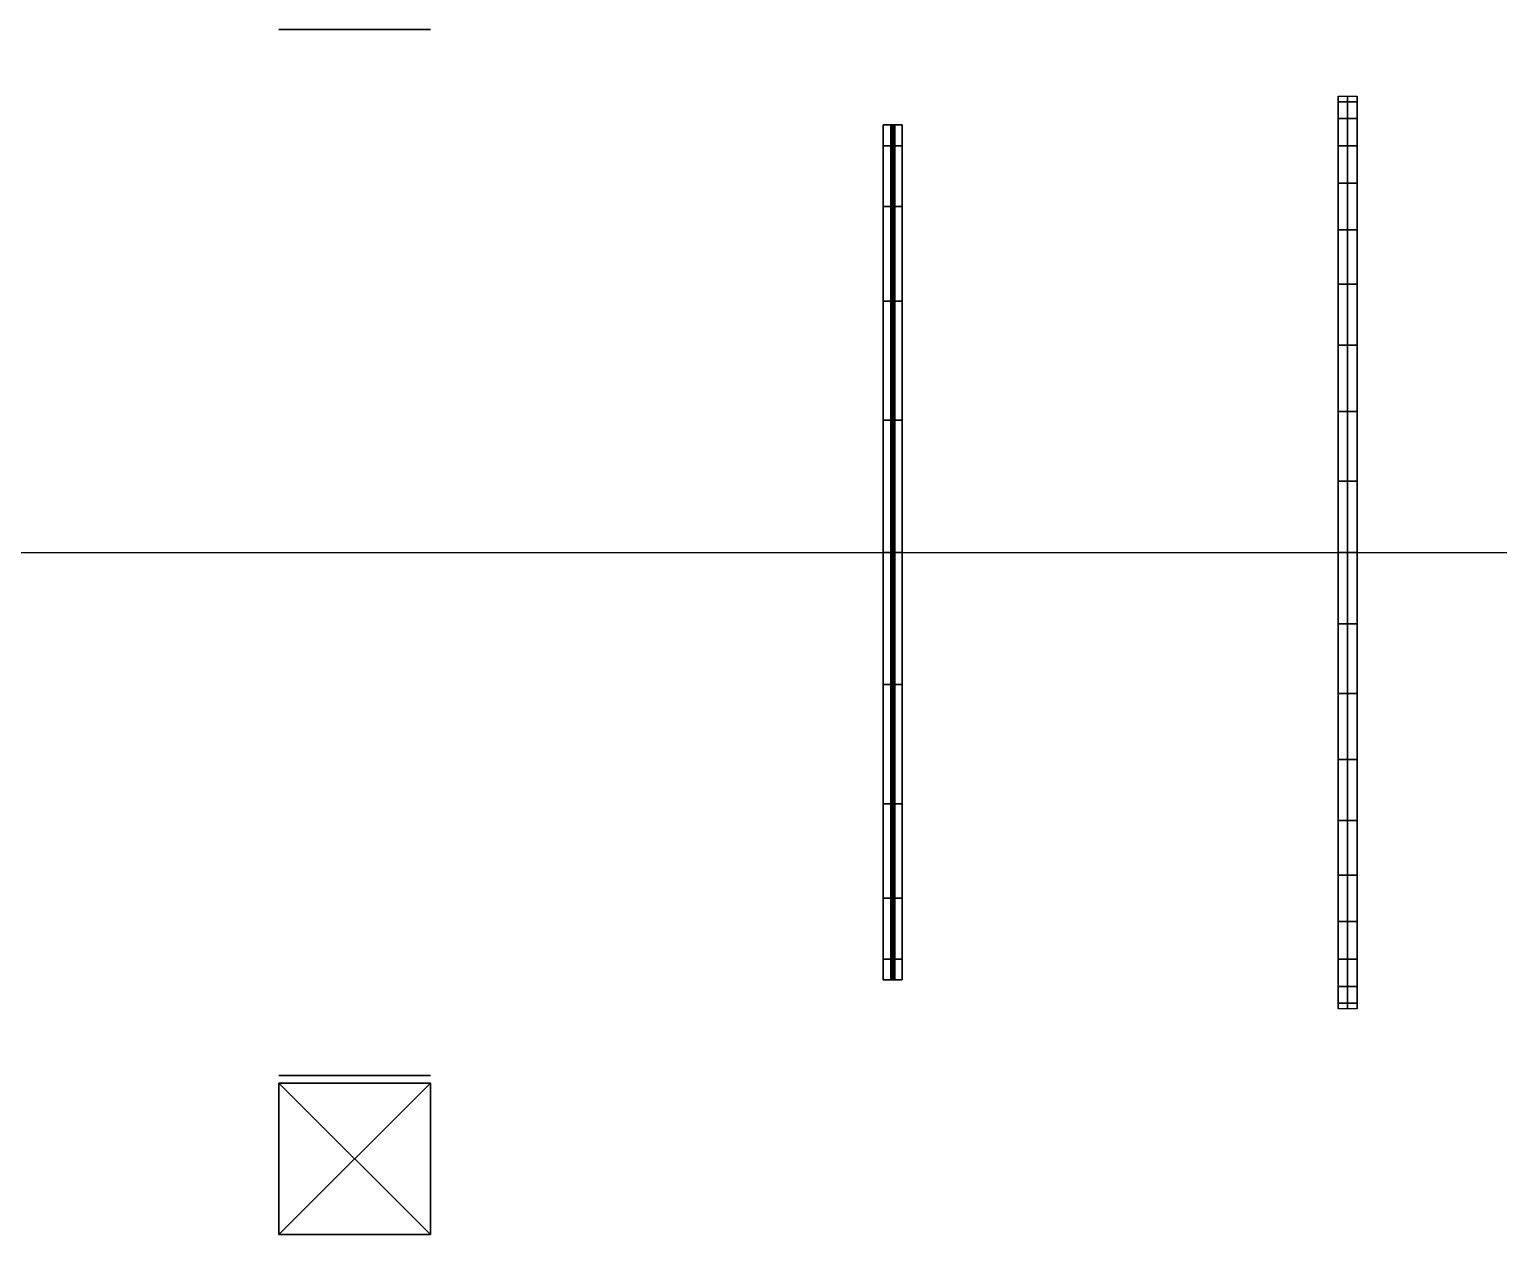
# Model space of a CAD drawing. Extents: x 16624 to 25590, y 13138 to 15420.
# Drawn here: x 21107 to 23045, y 13620 to 15210 of the extents above; entities that cross this region are included whole.
import ezdxf

# ---------------------------------------------------------------- set-up
doc = ezdxf.new("R2010")
doc.units = 0
doc.header["$LTSCALE"] = 100
doc.header["$MEASUREMENT"] = 0
doc.layers.add('EQP', color=3, linetype='CONTINUOUS')
doc.layers.add('STELL', color=6, linetype='CONTINUOUS')

# ---------------------------------------------------------------- blocks, each defined once
blk = doc.blocks.new('STEEL')
at = {"layer": 'STELL'}
for p, q in [((3486, 300, 1770), (3286, 100, 1770)), ((3486, 100, 1770), (3286, 300, 1770))]:
    blk.add_line(p, q, dxfattribs=at)
at = {"layer": 'STELL', "extrusion": (-3.67382e-16, 1, 6.12303e-17), "elevation": 1690}
blk.add_lwpolyline([(-3286, 1800), (-3286, 2000), (-3486, 2000), (-3486, 1800)], close=True, dxfattribs=at)
at = {"layer": 'STELL', "extrusion": (0, -1, 6.12303e-17), "elevation": -310}
blk.add_lwpolyline([(3286, 1800), (3286, 2000), (3486, 2000), (3486, 1800)], close=True, dxfattribs=at)
at = {"layer": 'STELL'}
for elevation in [1770, 1780]:
    blk.add_lwpolyline([(3286, 100), (3286, 300), (3486, 300), (3486, 100)], close=True, dxfattribs=dict(at, elevation=elevation))
for points in [[(3486, 300, 2000), (3286, 300, 2000), (3286, 300, 1800), (3486, 300, 1800)], [(3486, 300, 1800), (3286, 300, 1800), (3286, 100, 1800), (3486, 100, 1800)]]:
    blk.add_3dface(points, dxfattribs=at)

msp = doc.modelspace()

# ---------------------------------------------------------------- linework, layer by layer
at = {"layer": 'EQP', "extrusion": (0, -1, 6.12303e-17)}
for p, q in [((20333.5, 14520, 7170), (22233.5, 14520, 7170)), ((22243.5, 14520, 6106), (22243.5, 14520, 6670)), ((22243.5, 14520, 7234), (22248.5, 14520, 7234)), ((22248.5, 14520, 6106), (22248.5, 14520, 6670)), ((22258.5, 14520, 7170), (24200, 14520, 7170))]:
    msp.add_line(p, q, dxfattribs=at)
at = {"layer": 'EQP', "extrusion": (0, -1, -1.83691e-16), "elevation": -14520}
for points in [[(22243.5, 6670), (22243.5, 7234), (22233.5, 7234), (22233.5, 6670)], [(22248.5, 6670), (22248.5, 7234), (22258.5, 7234), (22258.5, 6670)], [(22846, 7170), (22846, 7272), (22833.5, 7272), (22833.5, 7170)], [(22846, 7170), (22846, 7272), (22858.5, 7272), (22858.5, 7170)]]:
    msp.add_lwpolyline(points, dxfattribs=at)

# ---------------------------------------------------------------- block references
at = {"layer": 'EQP'}
msp.add_blockref('STEEL', (18150, 13520, 4090), dxfattribs=at)

# ---------------------------------------------------------------- meshes
mesh = msp.add_polymesh((21, 4), dxfattribs=at)
for k, corner in enumerate([(22846, 14020, 6670), (22846, 13918, 6670), (22833.5, 13918, 6670), (22833.5, 14020, 6670), (22846, 14026.2, 6748.2), (22846, 13925.4, 6764.2), (22833.5, 13925.4, 6764.2), (22833.5, 14026.2, 6748.2), (22846, 14044.5, 6824.5), (22846, 13947.5, 6856), (22833.5, 13947.5, 6856), (22833.5, 14044.5, 6824.5), (22846, 14074.5, 6897), (22846, 13983.6, 6943.3), (22833.5, 13983.6, 6943.3), (22833.5, 14074.5, 6897), (22846, 14115.5, 6963.9), (22846, 14033, 7023.8), (22833.5, 14033, 7023.8), (22833.5, 14115.5, 6963.9), (22846, 14166.4, 7023.6), (22846, 14094.3, 7095.7), (22833.5, 14094.3, 7095.7), (22833.5, 14166.4, 7023.6), (22846, 14226.1, 7074.5), (22846, 14166.2, 7157), (22833.5, 14166.2, 7157), (22833.5, 14226.1, 7074.5), (22846, 14293, 7115.5), (22846, 14246.7, 7206.4), (22833.5, 14246.7, 7206.4), (22833.5, 14293, 7115.5), (22846, 14365.5, 7145.5), (22846, 14334, 7242.5), (22833.5, 14334, 7242.5), (22833.5, 14365.5, 7145.5), (22846, 14441.8, 7163.8), (22846, 14425.8, 7264.6), (22833.5, 14425.8, 7264.6), (22833.5, 14441.8, 7163.8), (22846, 14520, 7170), (22846, 14520, 7272), (22833.5, 14520, 7272), (22833.5, 14520, 7170), (22846, 14598.2, 7163.8), (22846, 14614.2, 7264.6), (22833.5, 14614.2, 7264.6), (22833.5, 14598.2, 7163.8), (22846, 14674.5, 7145.5), (22846, 14706, 7242.5), (22833.5, 14706, 7242.5), (22833.5, 14674.5, 7145.5), (22846, 14747, 7115.5), (22846, 14793.3, 7206.4), (22833.5, 14793.3, 7206.4), (22833.5, 14747, 7115.5), (22846, 14813.9, 7074.5), (22846, 14873.8, 7157), (22833.5, 14873.8, 7157), (22833.5, 14813.9, 7074.5), (22846, 14873.6, 7023.6), (22846, 14945.7, 7095.7), (22833.5, 14945.7, 7095.7), (22833.5, 14873.6, 7023.6), (22846, 14924.5, 6963.9), (22846, 15007, 7023.8), (22833.5, 15007, 7023.8), (22833.5, 14924.5, 6963.9), (22846, 14965.5, 6897), (22846, 15056.4, 6943.3), (22833.5, 15056.4, 6943.3), (22833.5, 14965.5, 6897), (22846, 14995.5, 6824.5), (22846, 15092.5, 6856), (22833.5, 15092.5, 6856), (22833.5, 14995.5, 6824.5), (22846, 15013.8, 6748.2), (22846, 15114.6, 6764.2), (22833.5, 15114.6, 6764.2), (22833.5, 15013.8, 6748.2), (22846, 15020, 6670), (22846, 15122, 6670), (22833.5, 15122, 6670), (22833.5, 15020, 6670)]):
    mesh.set_mesh_vertex(divmod(k, 4), corner)
mesh = msp.add_polymesh((21, 4), dxfattribs=at)
for k, corner in enumerate([(22858.5, 14020, 6670), (22858.5, 13918, 6670), (22846, 13918, 6670), (22846, 14020, 6670), (22858.5, 14026.2, 6748.2), (22858.5, 13925.4, 6764.2), (22846, 13925.4, 6764.2), (22846, 14026.2, 6748.2), (22858.5, 14044.5, 6824.5), (22858.5, 13947.5, 6856), (22846, 13947.5, 6856), (22846, 14044.5, 6824.5), (22858.5, 14074.5, 6897), (22858.5, 13983.6, 6943.3), (22846, 13983.6, 6943.3), (22846, 14074.5, 6897), (22858.5, 14115.5, 6963.9), (22858.5, 14033, 7023.8), (22846, 14033, 7023.8), (22846, 14115.5, 6963.9), (22858.5, 14166.4, 7023.6), (22858.5, 14094.3, 7095.7), (22846, 14094.3, 7095.7), (22846, 14166.4, 7023.6), (22858.5, 14226.1, 7074.5), (22858.5, 14166.2, 7157), (22846, 14166.2, 7157), (22846, 14226.1, 7074.5), (22858.5, 14293, 7115.5), (22858.5, 14246.7, 7206.4), (22846, 14246.7, 7206.4), (22846, 14293, 7115.5), (22858.5, 14365.5, 7145.5), (22858.5, 14334, 7242.5), (22846, 14334, 7242.5), (22846, 14365.5, 7145.5), (22858.5, 14441.8, 7163.8), (22858.5, 14425.8, 7264.6), (22846, 14425.8, 7264.6), (22846, 14441.8, 7163.8), (22858.5, 14520, 7170), (22858.5, 14520, 7272), (22846, 14520, 7272), (22846, 14520, 7170), (22858.5, 14598.2, 7163.8), (22858.5, 14614.2, 7264.6), (22846, 14614.2, 7264.6), (22846, 14598.2, 7163.8), (22858.5, 14674.5, 7145.5), (22858.5, 14706, 7242.5), (22846, 14706, 7242.5), (22846, 14674.5, 7145.5), (22858.5, 14747, 7115.5), (22858.5, 14793.3, 7206.4), (22846, 14793.3, 7206.4), (22846, 14747, 7115.5), (22858.5, 14813.9, 7074.5), (22858.5, 14873.8, 7157), (22846, 14873.8, 7157), (22846, 14813.9, 7074.5), (22858.5, 14873.6, 7023.6), (22858.5, 14945.7, 7095.7), (22846, 14945.7, 7095.7), (22846, 14873.6, 7023.6), (22858.5, 14924.5, 6963.9), (22858.5, 15007, 7023.8), (22846, 15007, 7023.8), (22846, 14924.5, 6963.9), (22858.5, 14965.5, 6897), (22858.5, 15056.4, 6943.3), (22846, 15056.4, 6943.3), (22846, 14965.5, 6897), (22858.5, 14995.5, 6824.5), (22858.5, 15092.5, 6856), (22846, 15092.5, 6856), (22846, 14995.5, 6824.5), (22858.5, 15013.8, 6748.2), (22858.5, 15114.6, 6764.2), (22846, 15114.6, 6764.2), (22846, 15013.8, 6748.2), (22858.5, 15020, 6670), (22858.5, 15122, 6670), (22846, 15122, 6670), (22846, 15020, 6670)]):
    mesh.set_mesh_vertex(divmod(k, 4), corner)
mesh = msp.add_polymesh((20, 4), dxfattribs=dict(at, m_close=True))
for k, corner in enumerate([(22243.5, 14520, 6670), (22243.5, 14520, 7234), (22233.5, 14520, 7234), (22233.5, 14520, 6670), (22243.5, 14520, 6670), (22243.5, 14694.3, 7206.4), (22233.5, 14694.3, 7206.4), (22233.5, 14520, 6670), (22243.5, 14520, 6670), (22243.5, 14851.5, 7126.3), (22233.5, 14851.5, 7126.3), (22233.5, 14520, 6670), (22243.5, 14520, 6670), (22243.5, 14976.3, 7001.5), (22233.5, 14976.3, 7001.5), (22233.5, 14520, 6670), (22243.5, 14520, 6670), (22243.5, 15056.4, 6844.3), (22233.5, 15056.4, 6844.3), (22233.5, 14520, 6670), (22243.5, 14520, 6670), (22243.5, 15084, 6670), (22233.5, 15084, 6670), (22233.5, 14520, 6670), (22243.5, 14520, 6670), (22243.5, 15056.4, 6495.7), (22233.5, 15056.4, 6495.7), (22233.5, 14520, 6670), (22243.5, 14520, 6670), (22243.5, 14976.3, 6338.5), (22233.5, 14976.3, 6338.5), (22233.5, 14520, 6670), (22243.5, 14520, 6670), (22243.5, 14851.5, 6213.7), (22233.5, 14851.5, 6213.7), (22233.5, 14520, 6670), (22243.5, 14520, 6670), (22243.5, 14694.3, 6133.6), (22233.5, 14694.3, 6133.6), (22233.5, 14520, 6670), (22243.5, 14520, 6670), (22243.5, 14520, 6106), (22233.5, 14520, 6106), (22233.5, 14520, 6670), (22243.5, 14520, 6670), (22243.5, 14345.7, 6133.6), (22233.5, 14345.7, 6133.6), (22233.5, 14520, 6670), (22243.5, 14520, 6670), (22243.5, 14188.5, 6213.7), (22233.5, 14188.5, 6213.7), (22233.5, 14520, 6670), (22243.5, 14520, 6670), (22243.5, 14063.7, 6338.5), (22233.5, 14063.7, 6338.5), (22233.5, 14520, 6670), (22243.5, 14520, 6670), (22243.5, 13983.6, 6495.7), (22233.5, 13983.6, 6495.7), (22233.5, 14520, 6670), (22243.5, 14520, 6670), (22243.5, 13956, 6670), (22233.5, 13956, 6670), (22233.5, 14520, 6670), (22243.5, 14520, 6670), (22243.5, 13983.6, 6844.3), (22233.5, 13983.6, 6844.3), (22233.5, 14520, 6670), (22243.5, 14520, 6670), (22243.5, 14063.7, 7001.5), (22233.5, 14063.7, 7001.5), (22233.5, 14520, 6670), (22243.5, 14520, 6670), (22243.5, 14188.5, 7126.3), (22233.5, 14188.5, 7126.3), (22233.5, 14520, 6670), (22243.5, 14520, 6670), (22243.5, 14345.7, 7206.4), (22233.5, 14345.7, 7206.4), (22233.5, 14520, 6670)]):
    mesh.set_mesh_vertex(divmod(k, 4), corner)
mesh = msp.add_polymesh((9, 9), dxfattribs=at)
for k, corner in enumerate([(22243.5, 14520, 7234), (22243.7, 14520, 7234), (22244, 14520, 7234), (22244.2, 14520, 7234), (22244.5, 14520, 7234), (22244.7, 14520, 7234), (22245, 14520, 7234), (22245.2, 14520, 7234), (22245.5, 14520, 7234), (22243.5, 14694.3, 7206.4), (22243.7, 14694.3, 7206.4), (22244, 14694.3, 7206.4), (22244.2, 14694.3, 7206.4), (22244.5, 14694.3, 7206.4), (22244.7, 14694.3, 7206.4), (22245, 14694.3, 7206.4), (22245.2, 14694.3, 7206.4), (22245.5, 14694.3, 7206.4), (22243.5, 14851.5, 7126.3), (22243.7, 14851.5, 7126.3), (22244, 14851.5, 7126.3), (22244.2, 14851.5, 7126.3), (22244.5, 14851.5, 7126.3), (22244.7, 14851.5, 7126.3), (22245, 14851.5, 7126.3), (22245.2, 14851.5, 7126.3), (22245.5, 14851.5, 7126.3), (22243.5, 14976.3, 7001.5), (22243.7, 14976.3, 7001.5), (22244, 14976.3, 7001.5), (22244.2, 14976.3, 7001.5), (22244.5, 14976.3, 7001.5), (22244.7, 14976.3, 7001.5), (22245, 14976.3, 7001.5), (22245.2, 14976.3, 7001.5), (22245.5, 14976.3, 7001.5), (22243.5, 15056.4, 6844.3), (22243.7, 15056.4, 6844.3), (22244, 15056.4, 6844.3), (22244.2, 15056.4, 6844.3), (22244.5, 15056.4, 6844.3), (22244.7, 15056.4, 6844.3), (22245, 15056.4, 6844.3), (22245.2, 15056.4, 6844.3), (22245.5, 15056.4, 6844.3), (22243.5, 15084, 6670), (22243.7, 15084, 6670), (22244, 15084, 6670), (22244.2, 15084, 6670), (22244.5, 15084, 6670), (22244.7, 15084, 6670), (22245, 15084, 6670), (22245.2, 15084, 6670), (22245.5, 15084, 6670), (22243.5, 15056.4, 6495.7), (22243.7, 15056.4, 6495.7), (22244, 15056.4, 6495.7), (22244.2, 15056.4, 6495.7), (22244.5, 15056.4, 6495.7), (22244.7, 15056.4, 6495.7), (22245, 15056.4, 6495.7), (22245.2, 15056.4, 6495.7), (22245.5, 15056.4, 6495.7), (22243.5, 14976.3, 6338.5), (22243.7, 14976.3, 6338.5), (22244, 14976.3, 6338.5), (22244.2, 14976.3, 6338.5), (22244.5, 14976.3, 6338.5), (22244.7, 14976.3, 6338.5), (22245, 14976.3, 6338.5), (22245.2, 14976.3, 6338.5), (22245.5, 14976.3, 6338.5), (22243.5, 14851.5, 6213.7), (22243.7, 14851.5, 6213.7), (22244, 14851.5, 6213.7), (22244.2, 14851.5, 6213.7), (22244.5, 14851.5, 6213.7), (22244.7, 14851.5, 6213.7), (22245, 14851.5, 6213.7), (22245.2, 14851.5, 6213.7), (22245.5, 14851.5, 6213.7)]):
    mesh.set_mesh_vertex(divmod(k, 9), corner)
mesh = msp.add_polymesh((9, 9), dxfattribs=at)
for k, corner in enumerate([(22245.5, 14520, 7234), (22245.7, 14520, 7234), (22246, 14520, 7234), (22246.2, 14520, 7234), (22246.5, 14520, 7234), (22246.7, 14520, 7234), (22247, 14520, 7234), (22247.2, 14520, 7234), (22247.5, 14520, 7234), (22245.5, 14694.3, 7206.4), (22245.7, 14694.3, 7206.4), (22246, 14694.3, 7206.4), (22246.2, 14694.3, 7206.4), (22246.5, 14694.3, 7206.4), (22246.7, 14694.3, 7206.4), (22247, 14694.3, 7206.4), (22247.2, 14694.3, 7206.4), (22247.5, 14694.3, 7206.4), (22245.5, 14851.5, 7126.3), (22245.7, 14851.5, 7126.3), (22246, 14851.5, 7126.3), (22246.2, 14851.5, 7126.3), (22246.5, 14851.5, 7126.3), (22246.7, 14851.5, 7126.3), (22247, 14851.5, 7126.3), (22247.2, 14851.5, 7126.3), (22247.5, 14851.5, 7126.3), (22245.5, 14976.3, 7001.5), (22245.7, 14976.3, 7001.5), (22246, 14976.3, 7001.5), (22246.2, 14976.3, 7001.5), (22246.5, 14976.3, 7001.5), (22246.7, 14976.3, 7001.5), (22247, 14976.3, 7001.5), (22247.2, 14976.3, 7001.5), (22247.5, 14976.3, 7001.5), (22245.5, 15056.4, 6844.3), (22245.7, 15056.4, 6844.3), (22246, 15056.4, 6844.3), (22246.2, 15056.4, 6844.3), (22246.5, 15056.4, 6844.3), (22246.7, 15056.4, 6844.3), (22247, 15056.4, 6844.3), (22247.2, 15056.4, 6844.3), (22247.5, 15056.4, 6844.3), (22245.5, 15084, 6670), (22245.7, 15084, 6670), (22246, 15084, 6670), (22246.2, 15084, 6670), (22246.5, 15084, 6670), (22246.7, 15084, 6670), (22247, 15084, 6670), (22247.2, 15084, 6670), (22247.5, 15084, 6670), (22245.5, 15056.4, 6495.7), (22245.7, 15056.4, 6495.7), (22246, 15056.4, 6495.7), (22246.2, 15056.4, 6495.7), (22246.5, 15056.4, 6495.7), (22246.7, 15056.4, 6495.7), (22247, 15056.4, 6495.7), (22247.2, 15056.4, 6495.7), (22247.5, 15056.4, 6495.7), (22245.5, 14976.3, 6338.5), (22245.7, 14976.3, 6338.5), (22246, 14976.3, 6338.5), (22246.2, 14976.3, 6338.5), (22246.5, 14976.3, 6338.5), (22246.7, 14976.3, 6338.5), (22247, 14976.3, 6338.5), (22247.2, 14976.3, 6338.5), (22247.5, 14976.3, 6338.5), (22245.5, 14851.5, 6213.7), (22245.7, 14851.5, 6213.7), (22246, 14851.5, 6213.7), (22246.2, 14851.5, 6213.7), (22246.5, 14851.5, 6213.7), (22246.7, 14851.5, 6213.7), (22247, 14851.5, 6213.7), (22247.2, 14851.5, 6213.7), (22247.5, 14851.5, 6213.7)]):
    mesh.set_mesh_vertex(divmod(k, 9), corner)
mesh = msp.add_polymesh((9, 5), dxfattribs=at)
for k, corner in enumerate([(22247.5, 14520, 7234), (22247.7, 14520, 7234), (22248, 14520, 7234), (22248.2, 14520, 7234), (22248.5, 14520, 7234), (22247.5, 14694.3, 7206.4), (22247.7, 14694.3, 7206.4), (22248, 14694.3, 7206.4), (22248.2, 14694.3, 7206.4), (22248.5, 14694.3, 7206.4), (22247.5, 14851.5, 7126.3), (22247.7, 14851.5, 7126.3), (22248, 14851.5, 7126.3), (22248.2, 14851.5, 7126.3), (22248.5, 14851.5, 7126.3), (22247.5, 14976.3, 7001.5), (22247.7, 14976.3, 7001.5), (22248, 14976.3, 7001.5), (22248.2, 14976.3, 7001.5), (22248.5, 14976.3, 7001.5), (22247.5, 15056.4, 6844.3), (22247.7, 15056.4, 6844.3), (22248, 15056.4, 6844.3), (22248.2, 15056.4, 6844.3), (22248.5, 15056.4, 6844.3), (22247.5, 15084, 6670), (22247.7, 15084, 6670), (22248, 15084, 6670), (22248.2, 15084, 6670), (22248.5, 15084, 6670), (22247.5, 15056.4, 6495.7), (22247.7, 15056.4, 6495.7), (22248, 15056.4, 6495.7), (22248.2, 15056.4, 6495.7), (22248.5, 15056.4, 6495.7), (22247.5, 14976.3, 6338.5), (22247.7, 14976.3, 6338.5), (22248, 14976.3, 6338.5), (22248.2, 14976.3, 6338.5), (22248.5, 14976.3, 6338.5), (22247.5, 14851.5, 6213.7), (22247.7, 14851.5, 6213.7), (22248, 14851.5, 6213.7), (22248.2, 14851.5, 6213.7), (22248.5, 14851.5, 6213.7)]):
    mesh.set_mesh_vertex(divmod(k, 5), corner)
mesh = msp.add_polymesh((20, 4), dxfattribs=dict(at, m_close=True))
for k, corner in enumerate([(22258.5, 14520, 6670), (22258.5, 14520, 7234), (22248.5, 14520, 7234), (22248.5, 14520, 6670), (22258.5, 14520, 6670), (22258.5, 14694.3, 7206.4), (22248.5, 14694.3, 7206.4), (22248.5, 14520, 6670), (22258.5, 14520, 6670), (22258.5, 14851.5, 7126.3), (22248.5, 14851.5, 7126.3), (22248.5, 14520, 6670), (22258.5, 14520, 6670), (22258.5, 14976.3, 7001.5), (22248.5, 14976.3, 7001.5), (22248.5, 14520, 6670), (22258.5, 14520, 6670), (22258.5, 15056.4, 6844.3), (22248.5, 15056.4, 6844.3), (22248.5, 14520, 6670), (22258.5, 14520, 6670), (22258.5, 15084, 6670), (22248.5, 15084, 6670), (22248.5, 14520, 6670), (22258.5, 14520, 6670), (22258.5, 15056.4, 6495.7), (22248.5, 15056.4, 6495.7), (22248.5, 14520, 6670), (22258.5, 14520, 6670), (22258.5, 14976.3, 6338.5), (22248.5, 14976.3, 6338.5), (22248.5, 14520, 6670), (22258.5, 14520, 6670), (22258.5, 14851.5, 6213.7), (22248.5, 14851.5, 6213.7), (22248.5, 14520, 6670), (22258.5, 14520, 6670), (22258.5, 14694.3, 6133.6), (22248.5, 14694.3, 6133.6), (22248.5, 14520, 6670), (22258.5, 14520, 6670), (22258.5, 14520, 6106), (22248.5, 14520, 6106), (22248.5, 14520, 6670), (22258.5, 14520, 6670), (22258.5, 14345.7, 6133.6), (22248.5, 14345.7, 6133.6), (22248.5, 14520, 6670), (22258.5, 14520, 6670), (22258.5, 14188.5, 6213.7), (22248.5, 14188.5, 6213.7), (22248.5, 14520, 6670), (22258.5, 14520, 6670), (22258.5, 14063.7, 6338.5), (22248.5, 14063.7, 6338.5), (22248.5, 14520, 6670), (22258.5, 14520, 6670), (22258.5, 13983.6, 6495.7), (22248.5, 13983.6, 6495.7), (22248.5, 14520, 6670), (22258.5, 14520, 6670), (22258.5, 13956, 6670), (22248.5, 13956, 6670), (22248.5, 14520, 6670), (22258.5, 14520, 6670), (22258.5, 13983.6, 6844.3), (22248.5, 13983.6, 6844.3), (22248.5, 14520, 6670), (22258.5, 14520, 6670), (22258.5, 14063.7, 7001.5), (22248.5, 14063.7, 7001.5), (22248.5, 14520, 6670), (22258.5, 14520, 6670), (22258.5, 14188.5, 7126.3), (22248.5, 14188.5, 7126.3), (22248.5, 14520, 6670), (22258.5, 14520, 6670), (22258.5, 14345.7, 7206.4), (22248.5, 14345.7, 7206.4), (22248.5, 14520, 6670)]):
    mesh.set_mesh_vertex(divmod(k, 4), corner)
mesh = msp.add_polymesh((9, 9), dxfattribs=at)
for k, corner in enumerate([(22243.5, 14851.5, 6213.7), (22243.7, 14851.5, 6213.7), (22244, 14851.5, 6213.7), (22244.2, 14851.5, 6213.7), (22244.5, 14851.5, 6213.7), (22244.7, 14851.5, 6213.7), (22245, 14851.5, 6213.7), (22245.2, 14851.5, 6213.7), (22245.5, 14851.5, 6213.7), (22243.5, 14694.3, 6133.6), (22243.7, 14694.3, 6133.6), (22244, 14694.3, 6133.6), (22244.2, 14694.3, 6133.6), (22244.5, 14694.3, 6133.6), (22244.7, 14694.3, 6133.6), (22245, 14694.3, 6133.6), (22245.2, 14694.3, 6133.6), (22245.5, 14694.3, 6133.6), (22243.5, 14520, 6106), (22243.7, 14520, 6106), (22244, 14520, 6106), (22244.2, 14520, 6106), (22244.5, 14520, 6106), (22244.7, 14520, 6106), (22245, 14520, 6106), (22245.2, 14520, 6106), (22245.5, 14520, 6106), (22243.5, 14345.7, 6133.6), (22243.7, 14345.7, 6133.6), (22244, 14345.7, 6133.6), (22244.2, 14345.7, 6133.6), (22244.5, 14345.7, 6133.6), (22244.7, 14345.7, 6133.6), (22245, 14345.7, 6133.6), (22245.2, 14345.7, 6133.6), (22245.5, 14345.7, 6133.6), (22243.5, 14188.5, 6213.7), (22243.7, 14188.5, 6213.7), (22244, 14188.5, 6213.7), (22244.2, 14188.5, 6213.7), (22244.5, 14188.5, 6213.7), (22244.7, 14188.5, 6213.7), (22245, 14188.5, 6213.7), (22245.2, 14188.5, 6213.7), (22245.5, 14188.5, 6213.7), (22243.5, 14063.7, 6338.5), (22243.7, 14063.7, 6338.5), (22244, 14063.7, 6338.5), (22244.2, 14063.7, 6338.5), (22244.5, 14063.7, 6338.5), (22244.7, 14063.7, 6338.5), (22245, 14063.7, 6338.5), (22245.2, 14063.7, 6338.5), (22245.5, 14063.7, 6338.5), (22243.5, 13983.6, 6495.7), (22243.7, 13983.6, 6495.7), (22244, 13983.6, 6495.7), (22244.2, 13983.6, 6495.7), (22244.5, 13983.6, 6495.7), (22244.7, 13983.6, 6495.7), (22245, 13983.6, 6495.7), (22245.2, 13983.6, 6495.7), (22245.5, 13983.6, 6495.7), (22243.5, 13956, 6670), (22243.7, 13956, 6670), (22244, 13956, 6670), (22244.2, 13956, 6670), (22244.5, 13956, 6670), (22244.7, 13956, 6670), (22245, 13956, 6670), (22245.2, 13956, 6670), (22245.5, 13956, 6670), (22243.5, 13983.6, 6844.3), (22243.7, 13983.6, 6844.3), (22244, 13983.6, 6844.3), (22244.2, 13983.6, 6844.3), (22244.5, 13983.6, 6844.3), (22244.7, 13983.6, 6844.3), (22245, 13983.6, 6844.3), (22245.2, 13983.6, 6844.3), (22245.5, 13983.6, 6844.3)]):
    mesh.set_mesh_vertex(divmod(k, 9), corner)
mesh = msp.add_polymesh((9, 9), dxfattribs=at)
for k, corner in enumerate([(22245.5, 14851.5, 6213.7), (22245.7, 14851.5, 6213.7), (22246, 14851.5, 6213.7), (22246.2, 14851.5, 6213.7), (22246.5, 14851.5, 6213.7), (22246.7, 14851.5, 6213.7), (22247, 14851.5, 6213.7), (22247.2, 14851.5, 6213.7), (22247.5, 14851.5, 6213.7), (22245.5, 14694.3, 6133.6), (22245.7, 14694.3, 6133.6), (22246, 14694.3, 6133.6), (22246.2, 14694.3, 6133.6), (22246.5, 14694.3, 6133.6), (22246.7, 14694.3, 6133.6), (22247, 14694.3, 6133.6), (22247.2, 14694.3, 6133.6), (22247.5, 14694.3, 6133.6), (22245.5, 14520, 6106), (22245.7, 14520, 6106), (22246, 14520, 6106), (22246.2, 14520, 6106), (22246.5, 14520, 6106), (22246.7, 14520, 6106), (22247, 14520, 6106), (22247.2, 14520, 6106), (22247.5, 14520, 6106), (22245.5, 14345.7, 6133.6), (22245.7, 14345.7, 6133.6), (22246, 14345.7, 6133.6), (22246.2, 14345.7, 6133.6), (22246.5, 14345.7, 6133.6), (22246.7, 14345.7, 6133.6), (22247, 14345.7, 6133.6), (22247.2, 14345.7, 6133.6), (22247.5, 14345.7, 6133.6), (22245.5, 14188.5, 6213.7), (22245.7, 14188.5, 6213.7), (22246, 14188.5, 6213.7), (22246.2, 14188.5, 6213.7), (22246.5, 14188.5, 6213.7), (22246.7, 14188.5, 6213.7), (22247, 14188.5, 6213.7), (22247.2, 14188.5, 6213.7), (22247.5, 14188.5, 6213.7), (22245.5, 14063.7, 6338.5), (22245.7, 14063.7, 6338.5), (22246, 14063.7, 6338.5), (22246.2, 14063.7, 6338.5), (22246.5, 14063.7, 6338.5), (22246.7, 14063.7, 6338.5), (22247, 14063.7, 6338.5), (22247.2, 14063.7, 6338.5), (22247.5, 14063.7, 6338.5), (22245.5, 13983.6, 6495.7), (22245.7, 13983.6, 6495.7), (22246, 13983.6, 6495.7), (22246.2, 13983.6, 6495.7), (22246.5, 13983.6, 6495.7), (22246.7, 13983.6, 6495.7), (22247, 13983.6, 6495.7), (22247.2, 13983.6, 6495.7), (22247.5, 13983.6, 6495.7), (22245.5, 13956, 6670), (22245.7, 13956, 6670), (22246, 13956, 6670), (22246.2, 13956, 6670), (22246.5, 13956, 6670), (22246.7, 13956, 6670), (22247, 13956, 6670), (22247.2, 13956, 6670), (22247.5, 13956, 6670), (22245.5, 13983.6, 6844.3), (22245.7, 13983.6, 6844.3), (22246, 13983.6, 6844.3), (22246.2, 13983.6, 6844.3), (22246.5, 13983.6, 6844.3), (22246.7, 13983.6, 6844.3), (22247, 13983.6, 6844.3), (22247.2, 13983.6, 6844.3), (22247.5, 13983.6, 6844.3)]):
    mesh.set_mesh_vertex(divmod(k, 9), corner)
mesh = msp.add_polymesh((9, 5), dxfattribs=at)
for k, corner in enumerate([(22247.5, 14851.5, 6213.7), (22247.7, 14851.5, 6213.7), (22248, 14851.5, 6213.7), (22248.2, 14851.5, 6213.7), (22248.5, 14851.5, 6213.7), (22247.5, 14694.3, 6133.6), (22247.7, 14694.3, 6133.6), (22248, 14694.3, 6133.6), (22248.2, 14694.3, 6133.6), (22248.5, 14694.3, 6133.6), (22247.5, 14520, 6106), (22247.7, 14520, 6106), (22248, 14520, 6106), (22248.2, 14520, 6106), (22248.5, 14520, 6106), (22247.5, 14345.7, 6133.6), (22247.7, 14345.7, 6133.6), (22248, 14345.7, 6133.6), (22248.2, 14345.7, 6133.6), (22248.5, 14345.7, 6133.6), (22247.5, 14188.5, 6213.7), (22247.7, 14188.5, 6213.7), (22248, 14188.5, 6213.7), (22248.2, 14188.5, 6213.7), (22248.5, 14188.5, 6213.7), (22247.5, 14063.7, 6338.5), (22247.7, 14063.7, 6338.5), (22248, 14063.7, 6338.5), (22248.2, 14063.7, 6338.5), (22248.5, 14063.7, 6338.5), (22247.5, 13983.6, 6495.7), (22247.7, 13983.6, 6495.7), (22248, 13983.6, 6495.7), (22248.2, 13983.6, 6495.7), (22248.5, 13983.6, 6495.7), (22247.5, 13956, 6670), (22247.7, 13956, 6670), (22248, 13956, 6670), (22248.2, 13956, 6670), (22248.5, 13956, 6670), (22247.5, 13983.6, 6844.3), (22247.7, 13983.6, 6844.3), (22248, 13983.6, 6844.3), (22248.2, 13983.6, 6844.3), (22248.5, 13983.6, 6844.3)]):
    mesh.set_mesh_vertex(divmod(k, 5), corner)
mesh = msp.add_polymesh((4, 9), dxfattribs=at)
for k, corner in enumerate([(22243.5, 13983.6, 6844.3), (22243.7, 13983.6, 6844.3), (22244, 13983.6, 6844.3), (22244.2, 13983.6, 6844.3), (22244.5, 13983.6, 6844.3), (22244.7, 13983.6, 6844.3), (22245, 13983.6, 6844.3), (22245.2, 13983.6, 6844.3), (22245.5, 13983.6, 6844.3), (22243.5, 14063.7, 7001.5), (22243.7, 14063.7, 7001.5), (22244, 14063.7, 7001.5), (22244.2, 14063.7, 7001.5), (22244.5, 14063.7, 7001.5), (22244.7, 14063.7, 7001.5), (22245, 14063.7, 7001.5), (22245.2, 14063.7, 7001.5), (22245.5, 14063.7, 7001.5), (22243.5, 14188.5, 7126.3), (22243.7, 14188.5, 7126.3), (22244, 14188.5, 7126.3), (22244.2, 14188.5, 7126.3), (22244.5, 14188.5, 7126.3), (22244.7, 14188.5, 7126.3), (22245, 14188.5, 7126.3), (22245.2, 14188.5, 7126.3), (22245.5, 14188.5, 7126.3), (22243.5, 14345.7, 7206.4), (22243.7, 14345.7, 7206.4), (22244, 14345.7, 7206.4), (22244.2, 14345.7, 7206.4), (22244.5, 14345.7, 7206.4), (22244.7, 14345.7, 7206.4), (22245, 14345.7, 7206.4), (22245.2, 14345.7, 7206.4), (22245.5, 14345.7, 7206.4)]):
    mesh.set_mesh_vertex(divmod(k, 9), corner)
mesh = msp.add_polymesh((4, 9), dxfattribs=at)
for k, corner in enumerate([(22245.5, 13983.6, 6844.3), (22245.7, 13983.6, 6844.3), (22246, 13983.6, 6844.3), (22246.2, 13983.6, 6844.3), (22246.5, 13983.6, 6844.3), (22246.7, 13983.6, 6844.3), (22247, 13983.6, 6844.3), (22247.2, 13983.6, 6844.3), (22247.5, 13983.6, 6844.3), (22245.5, 14063.7, 7001.5), (22245.7, 14063.7, 7001.5), (22246, 14063.7, 7001.5), (22246.2, 14063.7, 7001.5), (22246.5, 14063.7, 7001.5), (22246.7, 14063.7, 7001.5), (22247, 14063.7, 7001.5), (22247.2, 14063.7, 7001.5), (22247.5, 14063.7, 7001.5), (22245.5, 14188.5, 7126.3), (22245.7, 14188.5, 7126.3), (22246, 14188.5, 7126.3), (22246.2, 14188.5, 7126.3), (22246.5, 14188.5, 7126.3), (22246.7, 14188.5, 7126.3), (22247, 14188.5, 7126.3), (22247.2, 14188.5, 7126.3), (22247.5, 14188.5, 7126.3), (22245.5, 14345.7, 7206.4), (22245.7, 14345.7, 7206.4), (22246, 14345.7, 7206.4), (22246.2, 14345.7, 7206.4), (22246.5, 14345.7, 7206.4), (22246.7, 14345.7, 7206.4), (22247, 14345.7, 7206.4), (22247.2, 14345.7, 7206.4), (22247.5, 14345.7, 7206.4)]):
    mesh.set_mesh_vertex(divmod(k, 9), corner)
mesh = msp.add_polymesh((4, 5), dxfattribs=at)
for k, corner in enumerate([(22247.5, 13983.6, 6844.3), (22247.7, 13983.6, 6844.3), (22248, 13983.6, 6844.3), (22248.2, 13983.6, 6844.3), (22248.5, 13983.6, 6844.3), (22247.5, 14063.7, 7001.5), (22247.7, 14063.7, 7001.5), (22248, 14063.7, 7001.5), (22248.2, 14063.7, 7001.5), (22248.5, 14063.7, 7001.5), (22247.5, 14188.5, 7126.3), (22247.7, 14188.5, 7126.3), (22248, 14188.5, 7126.3), (22248.2, 14188.5, 7126.3), (22248.5, 14188.5, 7126.3), (22247.5, 14345.7, 7206.4), (22247.7, 14345.7, 7206.4), (22248, 14345.7, 7206.4), (22248.2, 14345.7, 7206.4), (22248.5, 14345.7, 7206.4)]):
    mesh.set_mesh_vertex(divmod(k, 5), corner)

doc.saveas('drawing.dxf')
